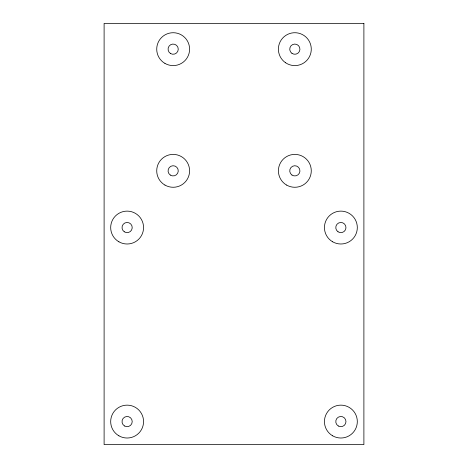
<?xml version="1.0" encoding="UTF-8"?>
<svg xmlns="http://www.w3.org/2000/svg" width="468" height="468" viewBox="0 0 468 468"><rect width="100%" height="100%" fill="white"/><g stroke="black" fill="none" stroke-linecap="round" stroke-linejoin="round"><path stroke-width="0.7" d="M363.893 23.4L104.107 23.4L104.107 444.6L363.893 444.6L363.893 23.4M118.901 435.819A16.444 16.444 0 0 0 143.565 421.58A16.444 16.444 0 0 0 118.901 407.341A16.444 16.444 0 0 0 118.901 435.819M124.576 425.997A5.095 5.095 0 0 0 132.222 421.58A5.095 5.095 0 0 0 124.576 417.163A5.095 5.095 0 0 0 124.576 425.997M332.654 435.819A16.444 16.444 0 0 0 357.318 421.58A16.444 16.444 0 0 0 332.654 407.341A16.444 16.444 0 0 0 332.654 435.819M338.329 425.997A5.095 5.095 0 0 0 345.975 421.58A5.095 5.095 0 0 0 338.329 417.163A5.095 5.095 0 0 0 338.329 425.997M332.654 241.798A16.444 16.444 0 0 0 357.318 227.559A16.444 16.444 0 0 0 332.654 213.32A16.444 16.444 0 0 0 332.654 241.798M338.019 231.783A5.095 5.095 0 0 0 345.957 227.922A5.095 5.095 0 0 0 338.651 222.973A5.095 5.095 0 0 0 338.019 231.783M118.901 241.798A16.444 16.444 0 0 0 143.565 227.559A16.444 16.444 0 0 0 118.901 213.32A16.444 16.444 0 0 0 118.901 241.798M124.266 231.783A5.095 5.095 0 0 0 132.21 227.922A5.095 5.095 0 0 0 124.897 222.973A5.095 5.095 0 0 0 124.266 231.783M164.941 185.071A16.444 16.444 0 0 0 189.604 170.832A16.444 16.444 0 0 0 164.941 156.593A16.444 16.444 0 0 0 164.941 185.071M170.305 175.055A5.095 5.095 0 0 0 178.249 171.194A5.095 5.095 0 0 0 170.937 166.251A5.095 5.095 0 0 0 170.305 175.055M285.62 62.776A16.444 16.444 0 0 0 311.238 50.333A16.444 16.444 0 0 0 287.65 34.369A16.444 16.444 0 0 0 285.62 62.776M291.979 53.381A5.095 5.095 0 0 0 299.924 49.52A5.095 5.095 0 0 0 292.611 44.577A5.095 5.095 0 0 0 291.979 53.381M164.941 63.396A16.444 16.444 0 0 0 189.604 49.158A16.444 16.444 0 0 0 164.941 34.919A16.444 16.444 0 0 0 164.941 63.396M170.615 53.574A5.095 5.095 0 0 0 178.261 49.158A5.095 5.095 0 0 0 170.615 44.747A5.095 5.095 0 0 0 170.615 53.574M286.615 185.071A16.444 16.444 0 0 0 311.279 170.832A16.444 16.444 0 0 0 286.615 156.593A16.444 16.444 0 0 0 286.615 185.071M291.979 175.055A5.095 5.095 0 0 0 299.924 171.194A5.095 5.095 0 0 0 292.611 166.251A5.095 5.095 0 0 0 291.979 175.055"/></g></svg>
